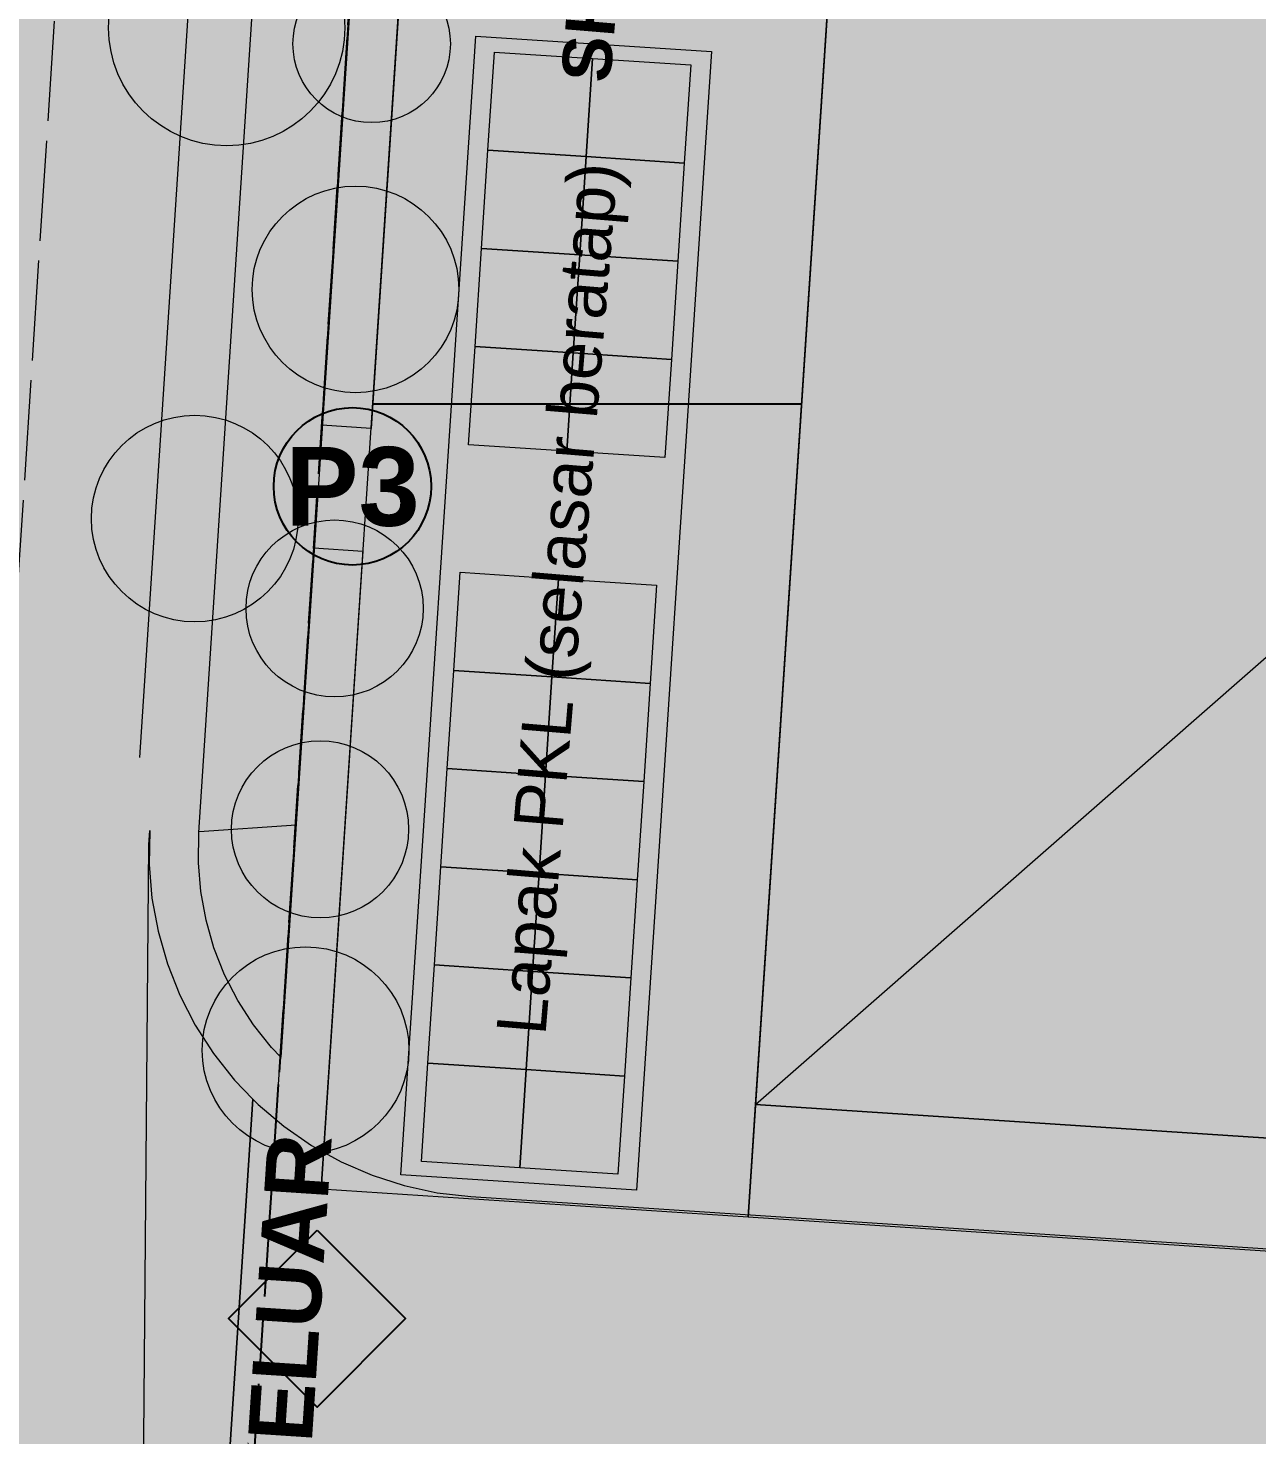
# Model space of a CAD drawing. Header units: metres. Extents: x 305909 to 307171, y 9156037 to 9156671.
# Drawn here: x 306875.17 to 306900.14, y 9156285.35 to 9156313.95 of the extents above; entities that cross this region are included whole.
import ezdxf
from ezdxf.enums import TextEntityAlignment as Align

# ---------------------------------------------------------------- set-up
doc = ezdxf.new("R2010")
doc.units = ezdxf.units.M
doc.linetypes.add('DASHED', pattern=[1.524, 1.27, -0.254])
doc.linetypes.add('DASHED2', pattern=[0.762, 0.635, -0.127])
for name, color, linetype, lineweight, true_color in [('A-ALUR_KENDARAAN', 7, 'Continuous', 50, 0x1e50c8), ('A-ALUR_WISATA', 7, 'DASHED2', 50, 0xeb7800), ('A-PINTU', 7, 'Continuous', 25, 0xc81414), ('B-BATAS_HPL_INDIKATIF', 7, 'DASHED', 25, 0x781414), ('B-BAYANGAN', 7, 'Continuous', 0, 0x76786c), ('D-PASAR_BANGUNAN', 7, 'Continuous', 35, 0xb03a2e), ('D-SELASAR', 7, 'Continuous', 9, 0xeee4cd), ('J-BADAN_KOLEKTOR', 7, 'Continuous', 13, 0x6e6e6e), ('J-MARKA_TEPI', 7, 'Continuous', 13, 0xffffff), ('J-PERKERASAN_JALAN', 7, 'Continuous', 9, 0x989896), ('J-SUMBU_KOLEKTOR', 7, 'DASHED', 18, 0xffffff), ('P-TROTOAR_AYANI', 7, 'Continuous', 9, 0xd6c8b2), ('S-ZEBRA_CROSS', 7, 'Continuous', 0, 0xffffff), ('T-LABEL_ELEMEN', 7, 'Continuous', 0, 0x141414), ('V-JALUR_HIJAU_AYANI', 7, 'Continuous', 0, 0x96cd78), ('V-POHON_PENEDUH', 7, 'Continuous', 13, 0x288232)]:
    doc.layers.add(name, color=color, linetype=linetype, lineweight=lineweight, true_color=true_color)
for name, color, linetype in [('D-ATAP_PKL', 7, 'Continuous'), ('D-HALAMAN_DEPAN', 7, 'Continuous'), ('D-JALAN_LINGKAR', 7, 'Continuous'), ('D-LAPAK_PKL', 7, 'Continuous'), ('G-PERKERASAN', 7, 'Continuous'), ('G-TANAH', 7, 'Continuous'), ('J-MARKA_JALAN', 7, 'Continuous'), ('V-PLANTER_DEPAN', 7, 'Continuous')]:
    doc.layers.add(name, color=color, linetype=linetype)
doc.styles.add('ARIAL', font='arial.ttf')
doc.styles.add('ARIALB', font='arialbd.ttf')

# ---------------------------------------------------------------- blocks, each defined once
blk = doc.blocks.new('POHON')
at = {"true_color": 0x3e843e}
h = blk.add_hatch(color=97, dxfattribs=at)
h.dxf.hatch_style = 1
edge = h.paths.add_edge_path()
edge.add_arc((0, 0.78), 0.32, 0, 360)
at = {"true_color": 0x347638}
h = blk.add_hatch(color=97, dxfattribs=at)
h.dxf.hatch_style = 1
edge = h.paths.add_edge_path()
edge.add_arc((0, 0), 1, 0, 360)
at = {"true_color": 0x3e843e}
h = blk.add_hatch(color=97, dxfattribs=at)
h.dxf.hatch_style = 1
edge = h.paths.add_edge_path()
edge.add_arc((-0.552, 0.552), 0.32, 0, 360)
h = blk.add_hatch(color=97, dxfattribs=at)
h.dxf.hatch_style = 1
edge = h.paths.add_edge_path()
edge.add_arc((0.552, 0.552), 0.32, 0, 360)
at = {"true_color": 0x62a556}
h = blk.add_hatch(color=85, dxfattribs=at)
h.dxf.hatch_style = 1
edge = h.paths.add_edge_path()
edge.add_arc((-0.2, 0.22), 0.55, 0, 360)
at = {"true_color": 0x697060}
h = blk.add_hatch(color=251, dxfattribs=at)
h.dxf.hatch_style = 1
edge = h.paths.add_edge_path()
edge.add_arc((0.38, -0.38), 1, 0, 360)
at = {"true_color": 0x3e843e}
h = blk.add_hatch(color=97, dxfattribs=at)
h.dxf.hatch_style = 1
edge = h.paths.add_edge_path()
edge.add_arc((-0.78, 0), 0.32, 0, 360)
h = blk.add_hatch(color=97, dxfattribs=at)
h.dxf.hatch_style = 1
edge = h.paths.add_edge_path()
edge.add_arc((0.78, 0), 0.32, 0, 360)
h = blk.add_hatch(color=97, dxfattribs=at)
h.dxf.hatch_style = 1
edge = h.paths.add_edge_path()
edge.add_arc((-0.552, -0.552), 0.32, 0, 360)
h = blk.add_hatch(color=97, dxfattribs=at)
h.dxf.hatch_style = 1
edge = h.paths.add_edge_path()
edge.add_arc((0.552, -0.552), 0.32, 0, 360)
h = blk.add_hatch(color=97, dxfattribs=at)
h.dxf.hatch_style = 1
edge = h.paths.add_edge_path()
edge.add_arc((0, -0.78), 0.32, 0, 360)
at = {"color": 99, "lineweight": 9, "true_color": 0x235528}
blk.add_circle((0, 0), 1, dxfattribs=at)
blk = doc.blocks.new('PINTU_KENDARAAN')
h = blk.add_hatch(color=1)
h.dxf.hatch_style = 1
h.paths.add_polyline_path([(0, 1.8), (1.8, 0), (0, -1.8), (-1.8, 0)])
at = {"color": 7}
blk.add_lwpolyline([(0, 1.8), (1.8, 0), (0, -1.8), (-1.8, 0)], close=True, dxfattribs=at)
blk = doc.blocks.new('PINTU_PEJALAN_KAKI')
at = {"true_color": 0x148c3c}
h = blk.add_hatch(color=116, dxfattribs=at)
h.dxf.hatch_style = 1
edge = h.paths.add_edge_path()
edge.add_arc((0, 0), 1.6, 0, 360)
at = {"color": 7}
blk.add_circle((0, 0), 1.6, dxfattribs=at)

msp = doc.modelspace()

# ---------------------------------------------------------------- hatches: boundary and pattern name
at = {"layer": 'A-ALUR_KENDARAAN', "true_color": 0x1e50c8}
h = msp.add_hatch(color=152, dxfattribs=at)
h.dxf.hatch_style = 1
h.paths.add_polyline_path([(306946.969, 9156385.031), (306882.608, 9156389.259), (306882.687, 9156390.457), (306951.659, 9156385.925), (306951.717, 9156385.918), (306951.775, 9156385.906), (306951.831, 9156385.888), (306951.886, 9156385.864), (306951.937, 9156385.835), (306951.986, 9156385.802), (306952.031, 9156385.763), (306952.072, 9156385.721), (306952.108, 9156385.674), (306952.14, 9156385.624), (306952.167, 9156385.572), (306952.188, 9156385.517), (306952.204, 9156385.46), (306952.215, 9156385.402), (306952.219, 9156385.343), (306952.218, 9156385.284), (306952.211, 9156385.225), (306952.198, 9156385.167), (306952.179, 9156385.111), (306952.156, 9156385.057), (306952.126, 9156385.006), (306952.092, 9156384.957), (306952.054, 9156384.913), (306952.011, 9156384.872), (306951.964, 9156384.836), (306951.915, 9156384.804), (306951.862, 9156384.778), (306951.807, 9156384.756), (306951.75, 9156384.741), (306951.691, 9156384.731), (306951.632, 9156384.727), (306950.116, 9156384.694), (306948.681, 9156384.408), (306947.316, 9156383.878), (306946.065, 9156383.119), (306944.964, 9156382.154), (306944.048, 9156381.012), (306943.343, 9156379.729), (306943.086, 9156378.97), (306960.101, 9156376.349), (306960.159, 9156376.337), (306960.216, 9156376.319), (306960.271, 9156376.296), (306960.323, 9156376.268), (306960.372, 9156376.234), (306960.417, 9156376.196), (306960.459, 9156376.154), (306960.496, 9156376.108), (306960.528, 9156376.058), (306960.556, 9156376.005), (306960.578, 9156375.95), (306960.594, 9156375.893), (306960.605, 9156375.835), (306960.61, 9156375.776), (306960.609, 9156375.716), (306955.095, 9156291.797), (306955.089, 9156291.745), (306954.851, 9156290.195), (306954.84, 9156290.143), (306954.826, 9156290.093), (306954.321, 9156288.608), (306954.302, 9156288.559), (306954.279, 9156288.512), (306953.524, 9156287.137), (306953.497, 9156287.092), (306953.466, 9156287.05), (306952.484, 9156285.826), (306952.449, 9156285.787), (306952.412, 9156285.751), (306951.232, 9156284.717), (306951.191, 9156284.684), (306951.148, 9156284.655), (306949.806, 9156283.841), (306949.76, 9156283.816), (306949.713, 9156283.795), (306948.25, 9156283.227), (306948.201, 9156283.21), (306948.15, 9156283.197), (306946.611, 9156282.892), (306946.559, 9156282.884), (306946.507, 9156282.88), (306944.939, 9156282.846), (306944.886, 9156282.847), (306875.914, 9156287.379), (306875.993, 9156288.576), (306944.939, 9156284.046), (306946.429, 9156284.079), (306947.864, 9156284.364), (306949.229, 9156284.894), (306950.48, 9156285.654), (306951.581, 9156286.619), (306952.498, 9156287.76), (306953.202, 9156289.043), (306953.673, 9156290.429), (306953.899, 9156291.902), (306959.375, 9156375.246), (306942.196, 9156377.893), (306942.139, 9156377.905), (306942.084, 9156377.922), (306942.03, 9156377.944), (306941.979, 9156377.972), (306941.93, 9156378.004), (306941.885, 9156378.041), (306941.844, 9156378.082), (306941.807, 9156378.127), (306941.775, 9156378.175), (306941.747, 9156378.226), (306941.724, 9156378.28), (306941.707, 9156378.335), (306941.695, 9156378.392), (306941.689, 9156378.45), (306941.688, 9156378.508), (306941.693, 9156378.566), (306941.703, 9156378.623), (306941.719, 9156378.679), (306942.224, 9156380.165), (306942.243, 9156380.214), (306942.266, 9156380.26), (306943.021, 9156381.636), (306943.048, 9156381.68), (306943.079, 9156381.723), (306944.061, 9156382.946), (306944.096, 9156382.985), (306944.133, 9156383.022), (306945.313, 9156384.056), (306945.354, 9156384.089), (306945.397, 9156384.118), (306946.739, 9156384.931), (306946.785, 9156384.956), (306946.833, 9156384.977), (306946.969, 9156385.031)])
h = msp.add_hatch(color=152, dxfattribs=at)
h.dxf.hatch_style = 1
h.paths.add_polyline_path([(306875.954, 9156287.978), (306879.652, 9156289.358), (306879.44, 9156286.125)])
at = {"layer": 'A-ALUR_WISATA', "true_color": 0xeb7800}
h = msp.add_hatch(color=30, dxfattribs=at)
h.dxf.hatch_style = 1
h.paths.add_polyline_path([(306882.339, 9156306.885), (306882.44, 9156307.742), (306882.53, 9156308.756), (306882.607, 9156309.932), (306882.61, 9156309.966), (306882.731, 9156311.085), (306882.736, 9156311.122), (306882.899, 9156312.176), (306882.906, 9156312.217), (306882.928, 9156312.32), (306884.494, 9156311.994), (306884.477, 9156311.911), (306884.32, 9156310.895), (306884.203, 9156309.811), (306884.126, 9156308.642), (306884.125, 9156308.625), (306884.033, 9156307.589), (306884.031, 9156307.565), (306883.925, 9156306.68), (306883.921, 9156306.647), (306883.828, 9156306.071), (306882.248, 9156306.326), (306882.339, 9156306.885)])
h = msp.add_hatch(color=30, dxfattribs=at)
h.dxf.hatch_style = 1
h.paths.add_polyline_path([(306878.235, 9156301.007), (306879.135, 9156301.205), (306879.812, 9156301.452), (306880.261, 9156301.72), (306880.506, 9156301.976), (306880.615, 9156302.224), (306880.641, 9156302.66), (306880.644, 9156302.697), (306880.697, 9156303.203), (306880.704, 9156303.252), (306880.776, 9156303.684), (306880.79, 9156303.75), (306880.855, 9156304.006), (306882.405, 9156303.611), (306882.348, 9156303.387), (306882.286, 9156303.012), (306882.237, 9156302.548), (306882.204, 9156301.986), (306882.197, 9156301.915), (306882.183, 9156301.844), (306882.163, 9156301.775), (306882.137, 9156301.709), (306881.912, 9156301.201), (306881.881, 9156301.139), (306881.846, 9156301.08), (306881.805, 9156301.024), (306881.759, 9156300.972), (306881.343, 9156300.536), (306881.291, 9156300.487), (306881.235, 9156300.442), (306881.175, 9156300.402), (306880.568, 9156300.039), (306880.501, 9156300.003), (306880.431, 9156299.974), (306879.633, 9156299.684), (306879.531, 9156299.654), (306878.542, 9156299.436), (306878.468, 9156299.424), (306877.993, 9156299.365), (306877.797, 9156300.953), (306878.235, 9156301.007)])
at = {"layer": 'B-BAYANGAN', "true_color": 0x76786c}
h = msp.add_hatch(color=8, dxfattribs=at)
h.dxf.hatch_style = 1
h.paths.add_polyline_path([(306898.383, 9156381.471), (306952.267, 9156377.931), (306946.236, 9156286.128), (306892.352, 9156289.669), (306898.383, 9156381.471)])
h = msp.add_hatch(color=8, dxfattribs=at)
h.dxf.hatch_style = 1
h.paths.add_polyline_path([(306889.653, 9156312.874), (306888.132, 9156289.724), (306883.343, 9156290.038), (306884.864, 9156313.188), (306889.653, 9156312.874)])
h = msp.add_hatch(color=8, dxfattribs=at)
h.dxf.hatch_style = 1
h.paths.add_polyline_path([(306885.018, 9156313.088), (306887.014, 9156312.957), (306886.883, 9156310.961), (306884.887, 9156311.092), (306885.018, 9156313.088)])
h = msp.add_hatch(color=8, dxfattribs=at)
h.dxf.hatch_style = 1
h.paths.add_polyline_path([(306887.014, 9156312.957), (306889.01, 9156312.825), (306888.878, 9156310.83), (306886.883, 9156310.961), (306887.014, 9156312.957)])
h = msp.add_hatch(color=8, dxfattribs=at)
h.dxf.hatch_style = 1
h.paths.add_polyline_path([(306884.887, 9156311.092), (306886.883, 9156310.961), (306886.752, 9156308.965), (306884.756, 9156309.096), (306884.887, 9156311.092)])
h = msp.add_hatch(color=8, dxfattribs=at)
h.dxf.hatch_style = 1
h.paths.add_polyline_path([(306886.883, 9156310.961), (306888.878, 9156310.83), (306888.747, 9156308.834), (306886.752, 9156308.965), (306886.883, 9156310.961)])
h = msp.add_hatch(color=8, dxfattribs=at)
h.dxf.hatch_style = 1
h.paths.add_polyline_path([(306884.756, 9156309.096), (306886.752, 9156308.965), (306886.62, 9156306.97), (306884.625, 9156307.101), (306884.756, 9156309.096)])
h = msp.add_hatch(color=8, dxfattribs=at)
h.dxf.hatch_style = 1
h.paths.add_polyline_path([(306886.752, 9156308.965), (306888.747, 9156308.834), (306888.616, 9156306.838), (306886.62, 9156306.97), (306886.752, 9156308.965)])
h = msp.add_hatch(color=8, dxfattribs=at)
h.dxf.hatch_style = 1
h.paths.add_polyline_path([(306884.625, 9156307.101), (306886.62, 9156306.97), (306886.489, 9156304.974), (306884.494, 9156305.105), (306884.625, 9156307.101)])
h = msp.add_hatch(color=8, dxfattribs=at)
h.dxf.hatch_style = 1
h.paths.add_polyline_path([(306886.62, 9156306.97), (306888.616, 9156306.838), (306888.485, 9156304.843), (306886.489, 9156304.974), (306886.62, 9156306.97)])
h = msp.add_hatch(color=8, dxfattribs=at)
h.dxf.hatch_style = 1
h.paths.add_polyline_path([(306884.323, 9156302.511), (306886.319, 9156302.379), (306886.188, 9156300.384), (306884.192, 9156300.515), (306884.323, 9156302.511)])
h = msp.add_hatch(color=8, dxfattribs=at)
h.dxf.hatch_style = 1
h.paths.add_polyline_path([(306886.319, 9156302.379), (306888.315, 9156302.248), (306888.183, 9156300.253), (306886.188, 9156300.384), (306886.319, 9156302.379)])
h = msp.add_hatch(color=8, dxfattribs=at)
h.dxf.hatch_style = 1
h.paths.add_polyline_path([(306884.192, 9156300.515), (306886.188, 9156300.384), (306886.057, 9156298.388), (306884.061, 9156298.519), (306884.192, 9156300.515)])
h = msp.add_hatch(color=8, dxfattribs=at)
h.dxf.hatch_style = 1
h.paths.add_polyline_path([(306886.188, 9156300.384), (306888.183, 9156300.253), (306888.052, 9156298.257), (306886.057, 9156298.388), (306886.188, 9156300.384)])
h = msp.add_hatch(color=8, dxfattribs=at)
h.dxf.hatch_style = 1
h.paths.add_polyline_path([(306884.061, 9156298.519), (306886.057, 9156298.388), (306885.926, 9156296.392), (306883.93, 9156296.523), (306884.061, 9156298.519)])
h = msp.add_hatch(color=8, dxfattribs=at)
h.dxf.hatch_style = 1
h.paths.add_polyline_path([(306886.057, 9156298.388), (306888.052, 9156298.257), (306887.921, 9156296.261), (306885.926, 9156296.392), (306886.057, 9156298.388)])
h = msp.add_hatch(color=8, dxfattribs=at)
h.dxf.hatch_style = 1
h.paths.add_polyline_path([(306883.93, 9156296.523), (306885.926, 9156296.392), (306885.794, 9156294.397), (306883.799, 9156294.528), (306883.93, 9156296.523)])
h = msp.add_hatch(color=8, dxfattribs=at)
h.dxf.hatch_style = 1
h.paths.add_polyline_path([(306885.926, 9156296.392), (306887.921, 9156296.261), (306887.79, 9156294.265), (306885.794, 9156294.397), (306885.926, 9156296.392)])
h = msp.add_hatch(color=8, dxfattribs=at)
h.dxf.hatch_style = 1
h.paths.add_polyline_path([(306883.799, 9156294.528), (306885.794, 9156294.397), (306885.663, 9156292.401), (306883.668, 9156292.532), (306883.799, 9156294.528)])
h = msp.add_hatch(color=8, dxfattribs=at)
h.dxf.hatch_style = 1
h.paths.add_polyline_path([(306885.794, 9156294.397), (306887.79, 9156294.265), (306887.659, 9156292.27), (306885.663, 9156292.401), (306885.794, 9156294.397)])
h = msp.add_hatch(color=8, dxfattribs=at)
h.dxf.hatch_style = 1
h.paths.add_polyline_path([(306883.668, 9156292.532), (306885.663, 9156292.401), (306885.532, 9156290.405), (306883.537, 9156290.536), (306883.668, 9156292.532)])
h = msp.add_hatch(color=8, dxfattribs=at)
h.dxf.hatch_style = 1
h.paths.add_polyline_path([(306885.663, 9156292.401), (306887.659, 9156292.27), (306887.528, 9156290.274), (306885.532, 9156290.405), (306885.663, 9156292.401)])
at = {"layer": 'D-ATAP_PKL', "true_color": 0xf8d6e2}
h = msp.add_hatch(color=254, dxfattribs=at)
h.dxf.hatch_style = 1
h.paths.add_polyline_path([(306889.053, 9156313.474), (306887.532, 9156290.324), (306882.743, 9156290.638), (306884.264, 9156313.788), (306889.053, 9156313.474)])
at = {"layer": 'D-ATAP_PKL', "true_color": 0xe6aac3}
h = msp.add_hatch(dxfattribs=at)
h.set_pattern_fill('LINE', color=9, scale=6)
h.paths.add_polyline_path([(306889.053, 9156313.474), (306887.532, 9156290.324), (306882.743, 9156290.638), (306884.264, 9156313.788), (306889.053, 9156313.474)])
at = {"layer": 'D-HALAMAN_DEPAN', "true_color": 0xecdec4}
h = msp.add_hatch(color=254, dxfattribs=at)
h.dxf.hatch_style = 1
h.paths.add_polyline_path([(306887.459, 9156386.836), (306896.141, 9156386.266), (306889.801, 9156289.774), (306881.12, 9156290.344), (306887.459, 9156386.836)])
at = {"layer": 'D-HALAMAN_DEPAN', "true_color": 0xd6c4a4}
h = msp.add_hatch(dxfattribs=at)
h.set_pattern_fill('NET', color=9, scale=6)
h.paths.add_polyline_path([(306887.459, 9156386.836), (306896.141, 9156386.266), (306889.801, 9156289.774), (306881.12, 9156290.344), (306887.459, 9156386.836)])
at = {"layer": 'D-JALAN_LINGKAR', "true_color": 0x686a70}
h = msp.add_hatch(color=251, dxfattribs=at)
h.dxf.hatch_style = 1
h.paths.add_polyline_path([(306950.241, 9156288.384), (306950.484, 9156288.687), (306950.872, 9156289.266), (306951.058, 9156289.606), (306951.339, 9156290.244), (306951.464, 9156290.611), (306951.63, 9156291.289), (306951.734, 9156291.964), (306951.772, 9156292.311), (306956.86, 9156369.764), (306956.859, 9156370.303), (306956.786, 9156370.837), (306956.641, 9156371.356), (306956.428, 9156371.852), (306956.151, 9156372.314), (306955.813, 9156372.734), (306955.422, 9156373.105), (306954.985, 9156373.421), (306954.51, 9156373.674), (306954.004, 9156373.862), (306953.478, 9156373.98), (306941.917, 9156375.761), (306941.821, 9156375.778), (306941.703, 9156375.802), (306941.515, 9156375.85), (306941.446, 9156375.872), (306941.263, 9156375.937), (306941.196, 9156375.965), (306941.021, 9156376.049), (306940.957, 9156376.083), (306940.791, 9156376.183), (306940.731, 9156376.223), (306940.575, 9156376.338), (306940.519, 9156376.384), (306940.375, 9156376.514), (306940.324, 9156376.565), (306940.194, 9156376.708), (306940.147, 9156376.764), (306940.031, 9156376.92), (306939.991, 9156376.98), (306939.89, 9156377.145), (306939.856, 9156377.209), (306939.772, 9156377.384), (306939.743, 9156377.451), (306939.677, 9156377.632), (306939.655, 9156377.702), (306939.606, 9156377.889), (306939.591, 9156377.96), (306939.561, 9156378.152), (306939.553, 9156378.224), (306939.541, 9156378.417), (306939.541, 9156378.49), (306939.548, 9156378.683), (306939.554, 9156378.756), (306939.593, 9156379.044), (306939.587, 9156379.045), (306939.629, 9156379.403), (306939.623, 9156379.922), (306939.549, 9156380.436), (306939.409, 9156380.935), (306939.206, 9156381.413), (306938.943, 9156381.86), (306938.625, 9156382.269), (306938.256, 9156382.634), (306937.843, 9156382.948), (306937.392, 9156383.205), (306936.913, 9156383.402), (306936.411, 9156383.536), (306935.897, 9156383.603), (306897.631, 9156386.118), (306896.52, 9156386.191), (306890.452, 9156386.589), (306889.765, 9156386.601), (306889.08, 9156386.544), (306888.404, 9156386.421), (306887.743, 9156386.233), (306887.104, 9156385.98), (306886.493, 9156385.666), (306885.916, 9156385.294), (306885.852, 9156385.243), (306886.763, 9156399.108), (306886.768, 9156399.156), (306886.778, 9156399.204), (306886.793, 9156399.25), (306886.812, 9156399.294), (306886.835, 9156399.337), (306886.863, 9156399.377), (306886.894, 9156399.414), (306886.928, 9156399.448), (306886.966, 9156399.478), (306887.006, 9156399.505), (306887.049, 9156399.528), (306887.094, 9156399.546), (306887.14, 9156399.56), (306887.188, 9156399.57), (306887.236, 9156399.575), (306887.284, 9156399.575), (306887.333, 9156399.57), (306899.534, 9156397.816), (306894.929, 9156398.23), (306895.191, 9156397.941), (306895.951, 9156396.916), (306896.607, 9156395.822), (306897.152, 9156394.669), (306897.582, 9156393.468), (306897.892, 9156392.23), (306897.985, 9156391.606), (306951.75, 9156388.074), (306951.849, 9156388.065), (306951.971, 9156388.051), (306952.165, 9156388.019), (306952.237, 9156388.003), (306952.427, 9156387.952), (306952.497, 9156387.929), (306952.682, 9156387.86), (306952.749, 9156387.83), (306952.926, 9156387.743), (306952.99, 9156387.707), (306953.157, 9156387.603), (306953.217, 9156387.561), (306953.373, 9156387.44), (306953.43, 9156387.393), (306953.573, 9156387.258), (306953.624, 9156387.204), (306953.753, 9156387.056), (306953.799, 9156386.998), (306953.913, 9156386.838), (306953.953, 9156386.776), (306954.051, 9156386.605), (306954.084, 9156386.539), (306954.165, 9156386.359), (306954.191, 9156386.291), (306954.254, 9156386.104), (306954.274, 9156386.033), (306954.318, 9156385.841), (306954.33, 9156385.769), (306954.355, 9156385.573), (306954.361, 9156385.5), (306954.366, 9156385.303), (306954.365, 9156385.229), (306954.351, 9156385.033), (306954.342, 9156384.96), (306954.308, 9156384.766), (306954.292, 9156384.694), (306954.24, 9156384.504), (306954.217, 9156384.434), (306954.182, 9156384.343), (306954.03, 9156383.856), (306953.941, 9156383.354), (306953.917, 9156382.845), (306953.957, 9156382.338), (306954.062, 9156381.839), (306954.229, 9156381.357), (306954.456, 9156380.901), (306954.739, 9156380.478), (306955.074, 9156380.093), (306955.455, 9156379.755), (306955.876, 9156379.468), (306956.33, 9156379.236), (306956.809, 9156379.064), (306957.307, 9156378.955), (306960.38, 9156378.481), (306960.477, 9156378.464), (306960.598, 9156378.439), (306960.79, 9156378.39), (306960.86, 9156378.368), (306961.046, 9156378.3), (306961.114, 9156378.271), (306961.292, 9156378.185), (306961.357, 9156378.15), (306961.526, 9156378.047), (306961.587, 9156378.005), (306961.744, 9156377.886), (306961.801, 9156377.838), (306961.946, 9156377.704), (306961.998, 9156377.651), (306962.129, 9156377.503), (306962.175, 9156377.446), (306962.291, 9156377.286), (306962.332, 9156377.224), (306962.431, 9156377.053), (306962.465, 9156376.987), (306962.548, 9156376.808), (306962.575, 9156376.739), (306962.639, 9156376.552), (306962.659, 9156376.481), (306962.705, 9156376.288), (306962.718, 9156376.216), (306962.744, 9156376.02), (306962.75, 9156375.946), (306962.757, 9156375.748), (306962.755, 9156375.625), (306962.751, 9156375.526), (306961.619, 9156358.293), (306962.868, 9156358.243), (306962.671, 9156355.249), (306961.422, 9156355.298), (306957.243, 9156291.7), (306957.236, 9156291.613), (306957.219, 9156291.461), (306957.208, 9156291.375), (306956.982, 9156289.911), (306956.967, 9156289.825), (306956.946, 9156289.718), (306956.904, 9156289.548), (306956.874, 9156289.444), (306956.847, 9156289.36), (306956.371, 9156287.958), (306956.341, 9156287.876), (306956.302, 9156287.774), (306956.231, 9156287.614), (306956.183, 9156287.517), (306956.123, 9156287.401), (306956.126, 9156287.399), (306955.939, 9156286.999), (306955.783, 9156286.509), (306955.69, 9156286.003), (306955.664, 9156285.489), (306955.704, 9156284.976), (306955.809, 9156284.472), (306955.978, 9156283.986), (306956.208, 9156283.526), (306956.495, 9156283.099), (306956.835, 9156282.713), (306956.891, 9156282.656), (306956.891, 9156282.529), (306955.535, 9156261.887), (306955.947, 9156262.028), (306956.379, 9156262.238), (306956.603, 9156262.382), (306956.688, 9156262.428), (306956.816, 9156262.442), (306959.552, 9156262.558), (306959.675, 9156262.555), (306959.688, 9156262.433), (306959.72, 9156261.682), (306959.722, 9156261.579), (306959.711, 9156261.4), (306959.686, 9156261.249), (306959.646, 9156261.101), (306959.59, 9156260.957), (306959.521, 9156260.821), (306959.423, 9156260.67), (306959.361, 9156260.588), (306958.764, 9156259.844), (306958.704, 9156259.772), (306958.589, 9156259.654), (306958.482, 9156259.563), (306958.367, 9156259.482), (306958.224, 9156259.4), (306958.139, 9156259.359), (306957.214, 9156258.942), (306957.123, 9156258.903), (306956.96, 9156258.848), (306956.816, 9156258.815), (306956.645, 9156258.793), (306956.547, 9156258.788), (306955.329, 9156258.751), (306955.165, 9156256.247), (306955.161, 9156256.216), (306954.764, 9156256.243), (306954.715, 9156256.248), (306954.667, 9156256.259), (306954.62, 9156256.274), (306954.575, 9156256.293), (306954.532, 9156256.317), (306954.492, 9156256.345), (306954.454, 9156256.377), (306954.42, 9156256.412), (306954.39, 9156256.45), (306954.363, 9156256.492), (306954.341, 9156256.535), (306954.323, 9156256.581), (306954.309, 9156256.628), (306954.301, 9156256.676), (306954.297, 9156256.725), (306954.297, 9156256.774), (306954.966, 9156266.952), (306949.877, 9156267.287), (306950.48, 9156276.466), (306950.481, 9156276.976), (306950.417, 9156277.482), (306950.289, 9156277.975), (306950.1, 9156278.449), (306949.852, 9156278.894), (306949.549, 9156279.304), (306949.196, 9156279.672), (306948.8, 9156279.993), (306948.366, 9156280.26), (306947.901, 9156280.471), (306947.414, 9156280.62), (306946.911, 9156280.706), (306946.402, 9156280.727), (306945.029, 9156280.698), (306944.942, 9156280.698), (306944.789, 9156280.701), (306944.702, 9156280.705), (306890.938, 9156284.237), (306884.912, 9156284.633), (306884.242, 9156284.645), (306883.574, 9156284.593), (306882.914, 9156284.477), (306882.729, 9156284.426), (306879.742, 9156284.622), (306879.693, 9156284.628), (306879.645, 9156284.638), (306879.598, 9156284.653), (306879.553, 9156284.673), (306879.511, 9156284.696), (306879.47, 9156284.724), (306879.433, 9156284.756), (306879.399, 9156284.791), (306879.368, 9156284.83), (306879.342, 9156284.871), (306879.319, 9156284.915), (306879.301, 9156284.96), (306879.288, 9156285.007), (306879.279, 9156285.056), (306879.275, 9156285.105), (306879.276, 9156285.154), (306879.737, 9156292.175), (306879.84, 9156292.069), (306880.363, 9156291.625), (306880.928, 9156291.234), (306881.528, 9156290.901), (306882.158, 9156290.628), (306882.812, 9156290.418), (306883.483, 9156290.273), (306884.165, 9156290.194), (306891.291, 9156289.726), (306944.812, 9156286.209), (306945.161, 9156286.202), (306945.844, 9156286.217), (306946.537, 9156286.292), (306946.918, 9156286.368), (306947.587, 9156286.563), (306947.948, 9156286.703), (306948.574, 9156287.012), (306948.905, 9156287.213), (306949.468, 9156287.625), (306949.759, 9156287.881), (306950.241, 9156288.384)])
at = {"layer": 'D-PASAR_BANGUNAN', "true_color": 0xd05240}
h = msp.add_hatch(color=13, dxfattribs=at)
h.dxf.hatch_style = 1
h.paths.add_polyline_path([(306895.984, 9156383.871), (306895.984, 9156383.871), (306921.155, 9156355.159), (306918.664, 9156317.24), (306889.952, 9156292.069), (306895.984, 9156383.871)])
at = {"layer": 'D-PASAR_BANGUNAN', "true_color": 0xa64233}
h = msp.add_hatch(color=15, dxfattribs=at)
h.dxf.hatch_style = 1
h.paths.add_polyline_path([(306918.664, 9156317.24), (306943.836, 9156288.529), (306943.836, 9156288.529), (306889.952, 9156292.069), (306918.664, 9156317.24)])
at = {"layer": 'D-SELASAR', "true_color": 0xe8e2d4}
h = msp.add_hatch(color=254, dxfattribs=at)
h.dxf.hatch_style = 1
h.paths.add_polyline_path([(306889.952, 9156292.069), (306943.836, 9156288.528), (306943.685, 9156286.233), (306889.801, 9156289.774), (306889.952, 9156292.069)])
at = {"layer": 'G-PERKERASAN', "true_color": 0xe0ded9}
h = msp.add_hatch(color=254, dxfattribs=at)
h.dxf.hatch_style = 1
h.paths.add_polyline_path([(306908.991, 9156199.224), (306871.946, 9156198.019), (306868.838, 9156144.144), (306843.973, 9156139.654), (306613.966, 9156113.407), (306520.721, 9156109.954), (306490.891, 9156113.339), (306490.891, 9156130.788), (306527.331, 9156127.935), (306527.76, 9156145.94), (306529.801, 9156231.677), (306512.264, 9156228.096), (306490.891, 9156230.233), (306490.891, 9156525.396), (306504.834, 9156523.084), (306572.178, 9156510.306), (306677.166, 9156490.276), (306781.809, 9156471.972), (306833.432, 9156467.309), (306884.355, 9156462.71), (306888.869, 9156462.302), (306908.991, 9156460.229), (306908.991, 9156405.135), (306880.738, 9156410.367), (306872.191, 9156289.958), (306880.063, 9156289.504), (306887.261, 9156399.075), (306908.991, 9156395.952), (306908.991, 9156283.201), (306908.991, 9156208.942), (306891.749, 9156208.374), (306886.184, 9156208.191), (306882.096, 9156208.056), (306881.637, 9156222), (306879.908, 9156222), (306879.787, 9156200), (306885.632, 9156200.303), (306885.601, 9156199.857), (306906.625, 9156201.392), (306908.7, 9156201.5), (306908.991, 9156201.535), (306908.991, 9156199.224)])
at = {"layer": 'G-TANAH', "true_color": 0xddc498}
h = msp.add_hatch(color=31, dxfattribs=at)
h.dxf.hatch_style = 1
h.paths.add_polyline_path([(306984.02, 9156275.967), (306957.078, 9156277.737), (306964.322, 9156387.999), (306887.261, 9156399.075), (306880.063, 9156289.504), (306871.511, 9156289.998), (306880.545, 9156410.402), (306972.637, 9156393.351), (306964.486, 9156279.602), (306990.978, 9156277.564), (306990.466, 9156260.92), (306983.009, 9156260.579), (306984.02, 9156275.967)])
at = {"layer": 'G-TANAH', "true_color": 0xba9c6e}
h = msp.add_hatch(dxfattribs=at)
h.set_pattern_fill('AR-SAND', color=33, scale=0.06)
h.paths.add_polyline_path([(306984.02, 9156275.967), (306957.078, 9156277.737), (306964.322, 9156387.999), (306887.261, 9156399.075), (306880.063, 9156289.504), (306871.511, 9156289.998), (306880.545, 9156410.402), (306972.637, 9156393.351), (306964.486, 9156279.602), (306990.978, 9156277.564), (306990.466, 9156260.92), (306983.009, 9156260.579), (306984.02, 9156275.967)])
at = {"layer": 'J-BADAN_KOLEKTOR', "true_color": 0x54565a}
h = msp.add_hatch(color=251, dxfattribs=at)
h.dxf.hatch_style = 1
h.paths.add_polyline_path([(306889.931, 9156640), (306895.936, 9156640), (306895.475, 9156629.11), (306895.474, 9156629.085), (306895.474, 9156629.061), (306893.315, 9156557.748), (306893.149, 9156552.271), (306893.014, 9156547.717), (306892.993, 9156546.713), (306891.335, 9156465.673), (306891.237, 9156460.847), (306891.218, 9156460.566), (306890.645, 9156455.57), (306884.99, 9156406.251), (306884.352, 9156400.688), (306883.008, 9156380.059), (306877.639, 9156297.634), (306877.621, 9156297.351), (306877.32, 9156262.081), (306877.209, 9156249.122), (306877.194, 9156247.327), (306877.054, 9156230.998), (306876.993, 9156223.828), (306876.993, 9156223.827), (306876.813, 9156202.951), (306876.76, 9156196.862), (306876.753, 9156196.674), (306876.43, 9156192.144), (306875.837, 9156183.84), (306875.836, 9156183.815), (306875.834, 9156183.79), (306874.011, 9156152.681), (306874.01, 9156152.675), (306874.01, 9156152.669), (306873.9, 9156150.695), (306873.792, 9156148.75), (306873.788, 9156148.669), (306873.786, 9156148.588), (306873.743, 9156145.719), (306873.719, 9156144.136), (306873.718, 9156144.098), (306873.716, 9156144.044), (306873.716, 9156144.024), (306873.714, 9156143.986), (306873.657, 9156142.889), (306873.495, 9156139.805), (306873.492, 9156139.752), (306873.491, 9156139.7), (306873.213, 9156129.068), (306873.057, 9156123.08), (306872.863, 9156115.623), (306872.83, 9156115.253), (306872.163, 9156110.834), (306864.194, 9156058.08), (306864.167, 9156057.904), (306864.156, 9156057.726), (306863.079, 9156040), (306857.068, 9156040), (306857.115, 9156040.772), (306857.836, 9156052.639), (306858.186, 9156058.401), (306858.215, 9156058.667), (306858.909, 9156063.262), (306864.38, 9156099.484), (306866.833, 9156115.72), (306866.87, 9156115.965), (306866.876, 9156116.213), (306866.922, 9156117.98), (306867.495, 9156139.935), (306867.495, 9156139.962), (306867.497, 9156140.001), (306867.498, 9156140.014), (306867.499, 9156140.041), (306867.717, 9156144.189), (306867.72, 9156144.264), (306867.722, 9156144.338), (306867.781, 9156148.295), (306867.789, 9156148.8), (306867.79, 9156148.84), (306867.793, 9156148.916), (306867.793, 9156148.921), (306867.795, 9156148.961), (306867.862, 9156150.175), (306868.019, 9156153.006), (306869.543, 9156179.003), (306869.847, 9156184.185), (306869.849, 9156184.223), (306870.257, 9156189.937), (306870.599, 9156194.727), (306870.753, 9156196.882), (306870.761, 9156197.007), (306870.763, 9156197.132), (306870.863, 9156208.724), (306870.993, 9156223.879), (306870.993, 9156223.879), (306871.049, 9156230.433), (306871.196, 9156247.647), (306871.329, 9156263.171), (306871.446, 9156276.873), (306871.551, 9156289.206), (306871.622, 9156297.487), (306871.628, 9156297.656), (306871.981, 9156303.077), (306872.914, 9156317.396), (306878.368, 9156401.127), (306878.372, 9156401.176), (306878.38, 9156401.273), (306878.385, 9156401.322), (306880.543, 9156420.136), (306884.601, 9156455.528), (306885.241, 9156461.11), (306885.363, 9156467.081), (306887.015, 9156547.847), (306887.016, 9156547.874), (306887.152, 9156552.449), (306887.152, 9156552.45), (306889.305, 9156623.574), (306889.305, 9156623.574), (306889.478, 9156629.285), (306889.479, 9156629.321), (306889.699, 9156634.526), (306889.931, 9156640)])
at = {"layer": 'J-MARKA_JALAN', "true_color": 0xffffff}
h = msp.add_hatch(color=7, dxfattribs=at)
h.dxf.hatch_style = 1
h.paths.add_polyline_path([(306876.058, 9156287.8), (306876.808, 9156289.4), (306876.338, 9156289.4), (306876.338, 9156292.2), (306875.778, 9156292.2), (306875.778, 9156289.4), (306875.308, 9156289.4)])
h = msp.add_hatch(color=7, dxfattribs=at)
h.dxf.hatch_style = 1
h.paths.add_polyline_path([(306892.88, 9156286.865), (306894.273, 9156286.098), (306894.3, 9156286.52), (306896.815, 9156286.354), (306896.848, 9156286.857), (306894.333, 9156287.023), (306894.361, 9156287.445)])
at = {"layer": 'J-PERKERASAN_JALAN', "true_color": 0xa8a8a6}
h = msp.add_hatch(color=253, dxfattribs=at)
h.dxf.hatch_style = 1
h.paths.add_polyline_path([(306877.621, 9156297.351), (306877.639, 9156297.634), (306877.628, 9156296.947), (306877.684, 9156296.263), (306877.808, 9156295.587), (306877.996, 9156294.927), (306878.249, 9156294.289), (306878.563, 9156293.678), (306878.935, 9156293.101), (306879.362, 9156292.563), (306879.737, 9156292.175), (306879.276, 9156285.154), (306879.275, 9156285.105), (306879.279, 9156285.056), (306879.288, 9156285.007), (306879.301, 9156284.96), (306879.319, 9156284.915), (306879.342, 9156284.871), (306879.368, 9156284.83), (306879.399, 9156284.791), (306879.433, 9156284.756), (306879.47, 9156284.724), (306879.511, 9156284.696), (306879.553, 9156284.673), (306879.598, 9156284.653), (306879.645, 9156284.638), (306879.693, 9156284.628), (306879.742, 9156284.622), (306882.729, 9156284.426), (306882.268, 9156284.298), (306881.642, 9156284.059), (306881.042, 9156283.761), (306880.473, 9156283.407), (306879.941, 9156283), (306879.45, 9156282.544), (306879.005, 9156282.043), (306878.609, 9156281.502), (306878.268, 9156280.926), (306877.982, 9156280.32), (306877.757, 9156279.689), (306877.592, 9156279.039), (306877.564, 9156278.852), (306877.463, 9156278.859), (306877.621, 9156297.351)])
at = {"layer": 'P-TROTOAR_AYANI', "true_color": 0xd8d0c2}
h = msp.add_hatch(color=254, dxfattribs=at)
h.dxf.hatch_style = 1
h.paths.add_polyline_path([(306880.115, 9156293.223), (306879.749, 9156293.684), (306879.43, 9156294.179), (306879.161, 9156294.702), (306878.944, 9156295.249), (306878.783, 9156295.815), (306878.677, 9156296.394), (306878.629, 9156296.98), (306878.639, 9156297.593), (306884.005, 9156379.97), (306884.074, 9156380.579), (306884.199, 9156381.155), (306884.378, 9156381.716), (306884.613, 9156382.256), (306884.899, 9156382.771), (306885.234, 9156383.255), (306885.614, 9156383.704), (306886.038, 9156384.114), (306886.302, 9156384.324), (306886.014, 9156379.941), (306885.997, 9156379.791), (306885.14, 9156366.628), (306880.304, 9156293.027), (306880.115, 9156293.223)])
at = {"layer": 'P-TROTOAR_AYANI', "true_color": 0xc4bcae}
h = msp.add_hatch(dxfattribs=at)
h.set_pattern_fill('NET', color=9, scale=6, angle=4)
h.paths.add_polyline_path([(306880.115, 9156293.223), (306879.749, 9156293.684), (306879.43, 9156294.179), (306879.161, 9156294.702), (306878.944, 9156295.249), (306878.783, 9156295.815), (306878.677, 9156296.394), (306878.629, 9156296.98), (306878.639, 9156297.593), (306884.005, 9156379.97), (306884.074, 9156380.579), (306884.199, 9156381.155), (306884.378, 9156381.716), (306884.613, 9156382.256), (306884.899, 9156382.771), (306885.234, 9156383.255), (306885.614, 9156383.704), (306886.038, 9156384.114), (306886.302, 9156384.324), (306886.014, 9156379.941), (306885.997, 9156379.791), (306885.14, 9156366.628), (306880.304, 9156293.027), (306880.115, 9156293.223)])
at = {"layer": 'S-ZEBRA_CROSS', "true_color": 0xffffff}
h = msp.add_hatch(color=7, dxfattribs=at)
h.dxf.hatch_style = 1
h.paths.add_polyline_path([(306875.337, 9156298.5), (306875.337, 9156301.5), (306875.837, 9156301.5), (306875.837, 9156298.5), (306875.337, 9156298.5)])
h = msp.add_hatch(color=7, dxfattribs=at)
h.dxf.hatch_style = 1
h.paths.add_polyline_path([(306876.137, 9156298.5), (306876.137, 9156301.5), (306876.637, 9156301.5), (306876.637, 9156298.5), (306876.137, 9156298.5)])
h = msp.add_hatch(color=7, dxfattribs=at)
h.dxf.hatch_style = 1
h.paths.add_polyline_path([(306876.937, 9156298.5), (306876.937, 9156301.5), (306877.437, 9156301.5), (306877.437, 9156298.5), (306876.937, 9156298.5)])
h = msp.add_hatch(color=7, dxfattribs=at)
h.dxf.hatch_style = 1
h.paths.add_polyline_path([(306877.737, 9156298.5), (306877.737, 9156301.5), (306878.237, 9156301.5), (306878.237, 9156298.5), (306877.737, 9156298.5)])
h = msp.add_hatch(color=7, dxfattribs=at)
h.dxf.hatch_style = 1
h.paths.add_polyline_path([(306878.537, 9156298.5), (306878.537, 9156301.5), (306879.037, 9156301.5), (306879.037, 9156298.5), (306878.537, 9156298.5)])
h = msp.add_hatch(color=7, dxfattribs=at)
h.dxf.hatch_style = 1
h.paths.add_polyline_path([(306879.337, 9156298.5), (306879.337, 9156301.5), (306879.837, 9156301.5), (306879.837, 9156298.5), (306879.337, 9156298.5)])
h = msp.add_hatch(color=7, dxfattribs=at)
h.dxf.hatch_style = 1
h.paths.add_polyline_path([(306880.137, 9156298.5), (306880.137, 9156301.5), (306880.637, 9156301.5), (306880.637, 9156298.5), (306880.137, 9156298.5)])
h = msp.add_hatch(color=7, dxfattribs=at)
h.dxf.hatch_style = 1
h.paths.add_polyline_path([(306896.39, 9156289.391), (306896.61, 9156289.376), (306896.249, 9156283.888), (306896.03, 9156283.903), (306896.39, 9156289.391)])
h = msp.add_hatch(color=7, dxfattribs=at)
h.dxf.hatch_style = 1
h.paths.add_polyline_path([(306896.839, 9156289.361), (306897.059, 9156289.347), (306896.698, 9156283.859), (306896.479, 9156283.873), (306896.839, 9156289.361)])
h = msp.add_hatch(color=7, dxfattribs=at)
h.dxf.hatch_style = 1
h.paths.add_polyline_path([(306897.288, 9156289.332), (306897.508, 9156289.317), (306897.147, 9156283.829), (306896.928, 9156283.844), (306897.288, 9156289.332)])
h = msp.add_hatch(color=7, dxfattribs=at)
h.dxf.hatch_style = 1
h.paths.add_polyline_path([(306897.737, 9156289.302), (306897.957, 9156289.288), (306897.596, 9156283.8), (306897.377, 9156283.814), (306897.737, 9156289.302)])
h = msp.add_hatch(color=7, dxfattribs=at)
h.dxf.hatch_style = 1
h.paths.add_polyline_path([(306898.186, 9156289.273), (306898.406, 9156289.258), (306898.045, 9156283.77), (306897.826, 9156283.785), (306898.186, 9156289.273)])
h = msp.add_hatch(color=7, dxfattribs=at)
h.dxf.hatch_style = 1
h.paths.add_polyline_path([(306898.635, 9156289.243), (306898.855, 9156289.229), (306898.494, 9156283.741), (306898.275, 9156283.755), (306898.635, 9156289.243)])
h = msp.add_hatch(color=7, dxfattribs=at)
h.dxf.hatch_style = 1
h.paths.add_polyline_path([(306899.084, 9156289.214), (306899.304, 9156289.199), (306898.943, 9156283.711), (306898.724, 9156283.726), (306899.084, 9156289.214)])
h = msp.add_hatch(color=7, dxfattribs=at)
h.dxf.hatch_style = 1
h.paths.add_polyline_path([(306899.534, 9156289.184), (306899.753, 9156289.17), (306899.392, 9156283.682), (306899.173, 9156283.696), (306899.534, 9156289.184)])
at = {"layer": 'V-JALUR_HIJAU_AYANI', "true_color": 0x8abe64}
h = msp.add_hatch(color=83, dxfattribs=at)
h.dxf.hatch_style = 1
h.paths.add_polyline_path([(306879.84, 9156292.069), (306879.362, 9156292.563), (306878.935, 9156293.101), (306878.563, 9156293.678), (306878.249, 9156294.289), (306877.996, 9156294.927), (306877.808, 9156295.587), (306877.684, 9156296.263), (306877.628, 9156296.947), (306877.639, 9156297.634), (306883.008, 9156380.059), (306883.087, 9156380.742), (306883.231, 9156381.414), (306883.441, 9156382.068), (306883.715, 9156382.699), (306884.048, 9156383.299), (306884.439, 9156383.865), (306884.884, 9156384.389), (306885.377, 9156384.867), (306885.916, 9156385.294), (306886.386, 9156385.597), (306886.302, 9156384.324), (306886.038, 9156384.114), (306885.614, 9156383.704), (306885.234, 9156383.255), (306884.899, 9156382.771), (306884.613, 9156382.256), (306884.378, 9156381.716), (306884.199, 9156381.155), (306884.074, 9156380.579), (306884.005, 9156379.97), (306878.639, 9156297.593), (306878.629, 9156296.98), (306878.677, 9156296.394), (306878.783, 9156295.815), (306878.944, 9156295.249), (306879.161, 9156294.702), (306879.43, 9156294.179), (306879.749, 9156293.684), (306880.115, 9156293.223), (306880.304, 9156293.027), (306880.22, 9156291.747), (306879.84, 9156292.069)])
at = {"layer": 'V-PLANTER_DEPAN', "true_color": 0x82ba64}
h = msp.add_hatch(color=83, dxfattribs=at)
h.dxf.hatch_style = 1
h.paths.add_polyline_path([(306882.136, 9156305.811), (306881.138, 9156305.876), (306882.377, 9156324.736), (306883.375, 9156324.67), (306882.136, 9156305.811)])
h = msp.add_hatch(color=83, dxfattribs=at)
h.dxf.hatch_style = 1
h.paths.add_polyline_path([(306881.12, 9156290.344), (306880.122, 9156290.41), (306880.974, 9156303.382), (306881.972, 9156303.316), (306881.12, 9156290.344)])

# ---------------------------------------------------------------- linework, layer by layer
at = {"layer": 'B-BATAS_HPL_INDIKATIF'}
msp.add_lwpolyline([(306887.261, 9156399.075), (306964.322, 9156387.999), (306957.078, 9156277.737), (306984.02, 9156275.967), (306982.636, 9156254.912), (306954.796, 9156256.742), (306955.498, 9156267.418), (306928.036, 9156269.223), (306928.869, 9156281.895), (306879.775, 9156285.121), (306887.261, 9156399.075)], close=True, dxfattribs=at)
at = {"layer": 'D-ATAP_PKL', "color": 233, "lineweight": 13, "true_color": 0xc87896}
msp.add_lwpolyline([(306889.053, 9156313.474), (306887.532, 9156290.324), (306882.743, 9156290.638), (306884.264, 9156313.788), (306889.053, 9156313.474)], close=True, dxfattribs=at)
at = {"layer": 'D-HALAMAN_DEPAN', "color": 253, "lineweight": 9, "true_color": 0xb8ad98}
msp.add_lwpolyline([(306887.459, 9156386.836), (306896.141, 9156386.266), (306889.801, 9156289.774), (306881.12, 9156290.344), (306887.459, 9156386.836)], close=True, dxfattribs=at)
at = {"layer": 'D-JALAN_LINGKAR', "color": 149, "lineweight": 13, "true_color": 0x46464a}
msp.add_lwpolyline([(306879.276, 9156285.154), (306879.737, 9156292.175), (306879.84, 9156292.069), (306880.363, 9156291.625), (306880.928, 9156291.234), (306881.528, 9156290.901), (306882.158, 9156290.628), (306882.812, 9156290.418), (306883.483, 9156290.273), (306884.165, 9156290.194), (306891.291, 9156289.726), (306944.812, 9156286.209)], dxfattribs=at)
at = {"layer": 'D-LAPAK_PKL', "color": 243, "lineweight": 9, "true_color": 0xbe5a82}
for points in [[(306884.643, 9156313.463), (306886.639, 9156313.332), (306886.508, 9156311.336), (306884.512, 9156311.467), (306884.643, 9156313.463)], [(306886.639, 9156313.332), (306888.635, 9156313.2), (306888.503, 9156311.205), (306886.508, 9156311.336), (306886.639, 9156313.332)], [(306884.512, 9156311.467), (306886.508, 9156311.336), (306886.377, 9156309.34), (306884.381, 9156309.471), (306884.512, 9156311.467)], [(306886.508, 9156311.336), (306888.503, 9156311.205), (306888.372, 9156309.209), (306886.377, 9156309.34), (306886.508, 9156311.336)], [(306884.381, 9156309.471), (306886.377, 9156309.34), (306886.245, 9156307.345), (306884.25, 9156307.476), (306884.381, 9156309.471)], [(306886.377, 9156309.34), (306888.372, 9156309.209), (306888.241, 9156307.213), (306886.245, 9156307.345), (306886.377, 9156309.34)], [(306884.25, 9156307.476), (306886.245, 9156307.345), (306886.114, 9156305.349), (306884.119, 9156305.48), (306884.25, 9156307.476)], [(306886.245, 9156307.345), (306888.241, 9156307.213), (306888.11, 9156305.218), (306886.114, 9156305.349), (306886.245, 9156307.345)], [(306883.948, 9156302.886), (306885.944, 9156302.754), (306885.813, 9156300.759), (306883.817, 9156300.89), (306883.948, 9156302.886)], [(306885.944, 9156302.754), (306887.94, 9156302.623), (306887.808, 9156300.628), (306885.813, 9156300.759), (306885.944, 9156302.754)], [(306883.817, 9156300.89), (306885.813, 9156300.759), (306885.682, 9156298.763), (306883.686, 9156298.894), (306883.817, 9156300.89)], [(306885.813, 9156300.759), (306887.808, 9156300.628), (306887.677, 9156298.632), (306885.682, 9156298.763), (306885.813, 9156300.759)], [(306883.686, 9156298.894), (306885.682, 9156298.763), (306885.551, 9156296.767), (306883.555, 9156296.898), (306883.686, 9156298.894)], [(306885.682, 9156298.763), (306887.677, 9156298.632), (306887.546, 9156296.636), (306885.551, 9156296.767), (306885.682, 9156298.763)], [(306883.555, 9156296.898), (306885.551, 9156296.767), (306885.419, 9156294.772), (306883.424, 9156294.903), (306883.555, 9156296.898)], [(306885.551, 9156296.767), (306887.546, 9156296.636), (306887.415, 9156294.64), (306885.419, 9156294.772), (306885.551, 9156296.767)], [(306883.424, 9156294.903), (306885.419, 9156294.772), (306885.288, 9156292.776), (306883.293, 9156292.907), (306883.424, 9156294.903)], [(306885.419, 9156294.772), (306887.415, 9156294.64), (306887.284, 9156292.645), (306885.288, 9156292.776), (306885.419, 9156294.772)], [(306883.293, 9156292.907), (306885.288, 9156292.776), (306885.157, 9156290.78), (306883.162, 9156290.911), (306883.293, 9156292.907)], [(306885.288, 9156292.776), (306887.284, 9156292.645), (306887.153, 9156290.649), (306885.157, 9156290.78), (306885.288, 9156292.776)]]:
    msp.add_lwpolyline(points, close=True, dxfattribs=at)
at = {"layer": 'D-PASAR_BANGUNAN', "color": 19, "lineweight": 9, "true_color": 0x66281f}
msp.add_line((306889.952, 9156292.069), (306918.664, 9156317.24), dxfattribs=at)
at = {"layer": 'D-PASAR_BANGUNAN', "color": 19, "lineweight": 13, "true_color": 0x66281f}
msp.add_lwpolyline([(306895.983, 9156383.871), (306949.867, 9156380.331), (306943.836, 9156288.528), (306889.952, 9156292.069), (306895.983, 9156383.871)], close=True, dxfattribs=at)
at = {"layer": 'D-SELASAR', "color": 253, "lineweight": 9, "true_color": 0xb4b0a5}
msp.add_lwpolyline([(306889.952, 9156292.069), (306943.836, 9156288.528), (306943.685, 9156286.233), (306889.801, 9156289.774), (306889.952, 9156292.069)], close=True, dxfattribs=at)
at = {"layer": 'J-MARKA_TEPI'}
msp.add_lwpolyline([(306877.435, 9156299.119), (306882.613, 9156378.614)], dxfattribs=at)
at = {"layer": 'J-PERKERASAN_JALAN', "color": 8, "lineweight": 13, "true_color": 0x787876}
msp.add_lwpolyline([(306877.463, 9156278.859), (306877.621, 9156297.351), (306877.621, 9156297.351), (306877.639, 9156297.634), (306877.628, 9156296.947), (306877.684, 9156296.263), (306877.808, 9156295.587), (306877.996, 9156294.927), (306878.249, 9156294.289), (306878.563, 9156293.678), (306878.935, 9156293.101), (306879.362, 9156292.563), (306879.737, 9156292.175), (306879.276, 9156285.154)], dxfattribs=at)
at = {"layer": 'J-SUMBU_KOLEKTOR', "linetype": 'DASHED', "ltscale": 1.6}
msp.add_lwpolyline([(306860.074, 9156040), (306861.181, 9156058.219), (306869.864, 9156115.701), (306870.494, 9156139.87), (306870.719, 9156144.162), (306870.789, 9156148.775), (306871.015, 9156152.846), (306872.842, 9156184.01), (306873.761, 9156196.887), (306873.993, 9156223.853), (306874.621, 9156297.461), (306881.363, 9156400.956), (306888.237, 9156460.908), (306890.015, 9156547.793), (306890.151, 9156552.361), (306892.476, 9156629.194), (306892.934, 9156640)], dxfattribs=at)
at = {"layer": 'P-TROTOAR_AYANI', "color": 252, "lineweight": 9, "true_color": 0xa09688}
msp.add_lwpolyline([(306880.115, 9156293.223), (306879.749, 9156293.684), (306879.43, 9156294.179), (306879.161, 9156294.702), (306878.944, 9156295.249), (306878.783, 9156295.815), (306878.677, 9156296.394), (306878.629, 9156296.98), (306878.639, 9156297.593), (306884.005, 9156379.97), (306884.074, 9156380.579), (306884.199, 9156381.155), (306884.378, 9156381.716), (306884.613, 9156382.256), (306884.899, 9156382.771), (306885.234, 9156383.255), (306885.614, 9156383.704), (306886.038, 9156384.114), (306886.302, 9156384.324), (306886.014, 9156379.941), (306885.997, 9156379.791), (306885.14, 9156366.628), (306880.304, 9156293.027), (306880.115, 9156293.223)], close=True, dxfattribs=at)
at = {"layer": 'V-PLANTER_DEPAN', "color": 85, "lineweight": 9, "true_color": 0x65914e}
for points in [[(306882.136, 9156305.811), (306881.138, 9156305.876), (306882.377, 9156324.736), (306883.375, 9156324.67), (306882.136, 9156305.811)], [(306881.12, 9156290.344), (306880.122, 9156290.41), (306880.974, 9156303.382), (306881.972, 9156303.316), (306881.12, 9156290.344)]]:
    msp.add_lwpolyline(points, close=True, dxfattribs=at)

# ---------------------------------------------------------------- block references
at = {"layer": 'A-PINTU'}
for name, p in [('PINTU_PEJALAN_KAKI', (306881.758, 9156304.633)), ('PINTU_KENDARAAN', (306881.038, 9156287.715))]:
    msp.add_blockref(name, p, dxfattribs=at)
at = {"layer": 'V-POHON_PENEDUH'}
for p, xscale, yscale, rotation in [((306879.203, 9156313.956), 2.4, 2.4, 127.9670794345245), ((306882.149, 9156313.627), 1.6, 1.6, 269.8826113592752), ((306881.821, 9156308.637), 2.1, 2.1, 172.3038996635968), ((306878.553, 9156303.977), 2.1, 2.1, 8.122654100011886), ((306881.395, 9156302.151), 1.8, 1.8, 185.8804268264358), ((306881.1, 9156297.661), 1.8, 1.8, 342.3548062348928), ((306880.805, 9156293.171), 2.1, 2.1, 52.77691400367264), ((306890.057, 9156282.047), 2.8, 2.8, 182.7906693439216)]:
    msp.add_blockref('POHON', p, dxfattribs=dict(at, xscale=xscale, yscale=yscale, rotation=rotation))

# ---------------------------------------------------------------- texts
at = {"layer": 'A-PINTU', "color": 7, "true_color": 0xffffff, "style": 'ARIALB'}
msp.add_text('P3', height=1.6, dxfattribs=at).set_placement((306881.758, 9156304.633), align=Align.MIDDLE_CENTER)
at = {"layer": 'J-MARKA_JALAN', "color": 7, "true_color": 0xffffff, "style": 'ARIALB'}
msp.add_text('KELUAR', height=1.3, rotation=86.241, dxfattribs=at).set_placement((306880.444, 9156287.683), align=Align.MIDDLE_CENTER)
at = {"layer": 'T-LABEL_ELEMEN'}
for s, style, p in [('SHOWCASE UMKM', 'ARIALB', (306887.032, 9156319.319)), ('Lapak PKL (selasar beratap)', 'ARIAL', (306885.918, 9156302.355))]:
    msp.add_text(s, height=1, rotation=85.2422, dxfattribs=dict(at, style=style)).set_placement(p, align=Align.MIDDLE_CENTER)

doc.saveas('drawing.dxf')
